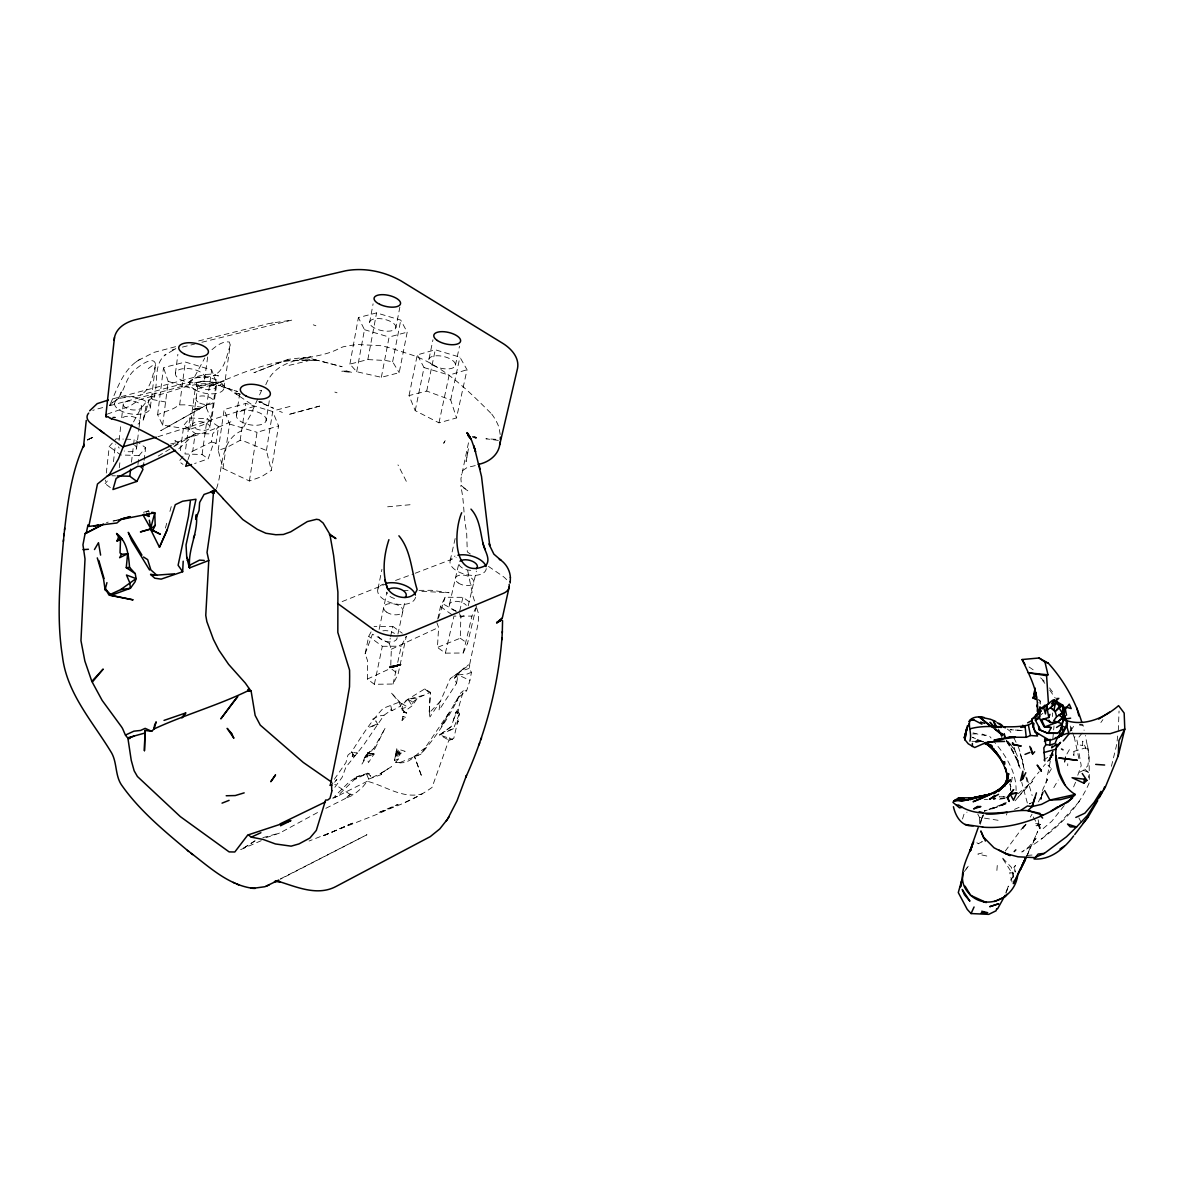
<?xml version="1.0" encoding="UTF-8"?>
<svg xmlns="http://www.w3.org/2000/svg" width="1184" height="1184" viewBox="0 0 1184 1184"><rect width="100%" height="100%" fill="white"/><g stroke="black" fill="none" stroke-linecap="round" stroke-linejoin="round"><path stroke-width="0.75" stroke-dasharray="5 3.75" d="M1073.947 751.825L1073.918 755.584L1072.719 751.751L1085.713 747.829M1016.079 790.646C1016.508 772.294 1005.867 755.51 994.368 741.998M397.735 662.404L401.258 646.183L406.334 636.178L398.15 673.844L393.058 684.026L374.351 684.293L367.366 679.083L367.617 660.805L365.116 653.849L368.698 636.326L371.761 630.658M467.68 570.481L472.727 595.3L476.16 606.297M1082.635 745.461L1082.709 741.14L1086.202 748.91L1082.635 745.461L1080.178 745.106M390.779 664.979L391.327 649.232L389.196 643.238L390.261 638.176M1067.702 765.737L1067.746 763.739M1089.295 779.442L1089.117 755.14L1085.343 735.456M150.235 408.258A18.086 8.525 8.4 0 0 124.69 396.892A18.086 8.525 8.4 0 0 122.159 411.44A18.086 8.525 8.4 0 0 150.235 408.258L155.622 364.48C154.053 354.993 139.83 365.604 135.923 369.008C123.965 377.104 125.045 397.173 112.006 402.604L114.019 402.072L109.579 405.387L110.334 404.173M1052.384 716.527L1052.591 712.975M476.678 607.925L478.765 614.437L478.144 623.302L469.619 664.742L450.32 678.536L440.418 701.194L429.984 716.942L429.156 713.034L430.399 692.314L424.76 688.91L407.873 699.285L401.494 703.977L400.444 706.167L391.948 710.74L390.972 710.296L384.045 715.225L363.162 745.683L345.846 767.262L342.161 777.252L332.068 791.104M1118.303 730.587L1119.043 711.036M436.866 622.651L438.628 627.446L437.429 647.426L445.376 653.139L463.181 653.006L467.547 643.4L476.308 606.667M423.739 695.26L407.873 699.285L412.224 705.753L413.053 702.112L417.523 698.027L412.224 705.753L403.596 712.176L406.704 713.034L401.85 708.698L403.315 703.829L407.873 699.285L417.523 698.027L430.399 692.314L429.156 713.034L440.418 701.194L439.012 710.267L456.55 683.316L454.316 678.491C455.144 676.36 473.289 657.002 469.071 668.472L471.469 672.305L469.885 680.608L466.629 690.775L463.388 690.716L458.371 708.594L455.914 712.339L458.016 713.745L458.534 709.112M459.54 613.519L460.857 617.204L460.25 638.206L437.429 647.426M189.677 383.572C192.8 373.804 208.192 379.072 215.725 374.988L213.697 375.52L218.522 375.876L211.462 374.129L204.847 374.484L110.112 399.57M996.884 870.447L997.313 864.897M223.998 388.1L230.214 345.077L229.37 342.013C222.059 340.888 215.355 346.69 210.19 351.234M114.434 403.655L115.736 400.414L121.168 398.061L137.892 395.737L190.58 381.722L193.392 378.969L204.773 358.012M1052.857 738.638L1054.012 725.881M1010.766 786.783L1010.396 790.35L1009.967 783.793L1010.766 786.783L1011.24 783.645M110.349 487.571L105.11 483.664L105.494 480.127M106.294 473.067L109.254 446.56L116.076 438.835L123.314 439.086M113.486 461.686L115.47 444.104M1117.119 741.006L1117.903 734.065M119.096 440.404L120.901 424.538M123.269 403.951L121.508 419.254A9.22 4.396 8.3 0 1 135.02 417.375A9.22 4.396 8.3 0 1 136.338 424.864M119.273 467.754L120.117 460.443M456.55 683.316L458.06 674.91L460.295 671.298L469.071 668.472M131.468 462.234L133.348 446.457M133.555 444.71L134.177 439.456L125.134 439.146M136.53 448.618L138.854 429.289M139.061 427.528L141.532 407A9.265 4.366 8.4 0 0 128.671 401.036A9.265 4.366 8.4 0 0 126.984 408.436A9.265 4.366 8.4 0 0 141.532 407M1001.664 737.617L1002.182 733.251L1003.588 736.122M137.951 464.513L139.046 455.544L145.647 447.744L134.177 439.456M133.54 421.889L140.289 409.516L147.038 400.814L154.098 397.321L150.205 396.818L139.12 399.852L129.604 406.378L107.655 413.956M143.22 467.532L143.886 462.13M144.108 460.339L145.647 447.744M157.62 414.681L163.51 367.632L185.296 362.038L211.684 369.956L216.82 383.631L211.655 419.906L202.434 425.1L189.692 429.422L162.637 425.115L157.62 414.681L173.367 408.628L179.642 404.884L184.63 404.839L206.371 407.918L211.655 419.906M162.637 425.115L168.202 381.411L163.51 367.632M155.622 364.48C152.588 375.165 150.99 389.566 140.304 395.116M175.424 373.315L177.881 354.312M179.642 404.884L185.296 362.038M180.397 450.616L183.786 425.308L189.854 417.982L207.141 418.648L218.522 426.595L216.11 443.245L212.661 445.776L208.177 458.844L194.62 463.521M189.854 417.982L184.985 453.975L202.079 454.508L208.177 458.844M189.692 429.422L195.123 389.492L216.82 383.631M192.533 424.523L198.083 383.882M188.004 459.614L190.254 453.028L192.74 451.163L195.197 433.374L183.786 425.308M204.669 378.702A14.904 6.838 9.3 0 0 185.015 368.52A14.904 6.838 9.3 0 0 180.723 379.753A14.904 6.838 9.3 0 0 204.669 378.702L207.762 356.325M1065.378 756.576L1064.386 763.798L1066.251 755.14L1070.07 748.466M154.053 397.661C158.7 380.271 153.062 364.45 165.893 354.268L164.916 355.096L175.158 349.014M206.371 407.918L211.684 369.956M202.079 454.508L207.141 418.648M209.879 427.394A8.791 4.203 9.3 0 0 197.462 421.667A8.791 4.203 9.3 0 0 196.263 428.845A8.791 4.203 9.3 0 0 209.879 427.394L215.636 386.857A8.91 4.114 9.5 0 0 203.056 381.13A8.91 4.114 9.5 0 0 201.872 388.16A8.91 4.114 9.5 0 0 215.636 386.857M192.74 451.163L211.492 441.987L212.646 433.995L218.522 426.595M468.494 442.801L460.916 478.824L461.523 485.78L468.109 490.946L460.65 485.973L461.523 485.78M218.196 450.349L224.146 409.56L245.754 403.448L272.705 411.529L278.566 425.914L271.299 470.359L261.649 476.649L249.395 481L222.977 468.435L218.196 450.349L226.41 447.685L240.145 440.344L245.517 441.75L266.43 450.527L271.299 470.359M222.977 468.435L229.563 424.064L224.146 409.56M236.4 415.436L239.538 394.553M240.145 440.344L245.754 403.448M1011.476 782.062L1012.202 777.355L1010.529 782.18M249.395 481L257.046 432.323L278.566 425.914M266.089 420.838A15.111 7.163 10 0 0 245.813 410.286A15.111 7.163 10 0 0 242.069 422.2A15.111 7.163 10 0 0 266.089 420.838L269.404 400.029M230.214 345.077C226.751 355.718 224.812 369.926 214.067 375.461M266.43 450.527L272.705 411.529M1052.014 752.684L1045.753 783.69L1047.559 779.279L1042.852 789.358L1040.588 801.272L1042.453 791.489L1041.121 797.75L1043.074 793.102M366.788 756.65L367.44 752.935L368.653 752.388L374.055 754.03L368.461 762.585L366.788 756.65L372.146 753.66L374.055 754.03L364.613 757.686L361.875 764.168L369.586 751.84L373.804 748.51L385.214 727.982L374.455 749.59L369.586 751.84L364.613 757.686L367.44 752.935L372.146 753.66M349.902 364.095L358.382 317.578L376.571 312.902L400.754 320.124L407.192 332.156L399.186 372.694L381.352 377.311L356.71 371.732L349.902 364.095L367.824 359.581L385.673 360.513L392.629 361.801L399.186 372.694M398.845 753.172L397.424 751.44L395.338 755.792L405.165 751.337L399.171 749.487L397.424 751.44L396.64 755.096L398.446 758.944L394.479 760.513L396.803 748.673L400.266 753.646L398.668 756.191L395.338 755.792L397.084 751.337L396.211 753.054L398.845 753.172L399.94 754.948M356.71 371.732L364.48 329.685L358.382 317.578M369.586 322.684L373.093 303.8M367.824 359.581L376.571 312.902M402.057 720.405L402.797 716.572L405.55 717.238L402.057 720.405L403.922 716.72M381.352 377.311L389.107 337.04L407.192 332.156M395.87 327.716A13.409 5.787 12.1 0 0 377.267 318.585A13.409 5.787 12.1 0 0 375.136 328.368A13.409 5.787 12.1 0 0 395.87 327.716L399.852 307.189M392.629 361.801L400.754 320.124M394.479 760.513L396.803 748.673M409.042 395.589L417.271 354.889L435.268 349.783L459.91 357.154L467.029 369.748L456.506 417.937L438.968 422.836L415.214 410.641L409.042 395.589L426.714 391.06L450.704 399.926L456.506 417.937M377.977 588.818L381.944 569.282M415.214 410.641L424.035 367.573L417.271 354.889M429.037 358.767L432.959 339.764M426.714 391.06L435.268 349.783M379.132 629.4L386.902 592.03A9.857 5.313 12 0 0 396.551 598.926M1116.734 744.47L1111.184 767.306M374.351 684.293L382.328 646.301L368.698 636.326M390.616 636.489L392.762 626.366L374.055 626.395M438.968 422.836L449.15 375.076L467.029 369.748M455.44 365.19L459.496 346.246M397.942 634.076L405.194 600.229M450.704 399.926L459.91 357.154M393.058 684.026L396.181 669.611M450.201 560.461L455.662 536.263M437.68 619.084L440.507 606.608L445.11 597.254L462.914 597.328L471.839 603.559M438.494 618.196L445.11 597.254M449.55 603.944L458.711 563.998M445.376 653.139L453.946 616.094L471.942 616.094L475.583 608.25M459.718 611.077L462.914 597.328M468.213 605.823L476.382 571.132M463.181 653.006L471.942 616.094M980.382 824.271L982.587 815.613L980.559 821.37L983.164 815.998M165.39 528.108L167.21 521.434M169.919 511.414L171.28 506.412M356.369 778.82L356.976 776.66L367.75 773.226L369.734 773.966L370.74 776.304L367.75 773.226L354.194 779.753L337.129 796.388L332.408 798.223M459.229 714.026L453.472 728.737L439.604 734.953L449.55 740.488L453.798 738.254L459.54 713.656M1069.862 732.112L1072.023 724.667M458.386 711.776L457.409 711.155L455.914 712.339L451.356 726.547L439.604 734.953L452.688 739.423M216.524 488.578C223.332 469.308 219.292 440.626 241.506 430.813L250.12 415.806L258.068 398.268M1075.56 782.269L1072.896 788.559M1077.766 775.268L1081.214 765.574L1078.816 751.958M352.743 755.081L352.24 756.62L355.674 755.436L352.24 756.62L352.551 754.119L354.667 755.821L352.551 754.119L352.743 755.081L353.631 754.667L351.485 752.121C361.15 736.67 370.918 721.485 383.202 708.298L399.156 702.171L407.444 706.878L401.85 708.698M449.757 737.647L432.042 787.434C415.776 799.067 396.921 806.408 378.096 812.786L398.135 804.321L379.59 813.304L309.083 841.01M979.508 823.753L983.815 814.651M962.503 819.002L964.368 813.008L967.076 812.15M1005.897 893.076L1009.079 885.129M1006.829 890.353L1008.354 886.091L1005.956 892.277M398.446 758.944L395.678 762.215L399.452 762.718L420.823 754.238C436.866 736.034 450.571 714.899 460.783 692.906L463.388 690.716M1089.176 782.92C1076.508 813.008 1049.305 835.475 1021.807 851.992L1028.496 847.137L1036.044 838.553L1033.114 842.579L1037.717 831.212L1027.46 854.73M1006.385 814.992L1006.992 813.364M365.116 653.849L372.442 634.195L389.196 643.238M1013.889 867.443L1015.62 865.386L1013.889 867.443L1015.265 872.075L1014.259 866.496M1078.905 758.589L1074.436 737.913L1075.161 736.093M453.354 720.138L456.402 712.857L458.741 712.457M1027.016 855.884L1030.598 846.915L1025.758 858.03M120.753 393.206L121.316 391.919L119.954 394.879M261.694 390.335L258.793 396.655M110.452 403.581C117.527 388.16 122.988 370.326 137.995 360.543M395.338 755.792L397.424 751.44M1048.876 773.019L1051.614 768.49L1048.077 765.16L1051.007 768.623M1038.486 801.864L1043.578 791.43M413.808 756.354L420.823 754.238L449.52 711.939L441.232 726.71L460.783 692.906M1053.79 787.656L1058.2 780.019M325.837 808.317L345.521 798.43L350.39 794.124L353.498 794.908L362.408 787.39L367.292 781.277C385.348 785.85 402.856 799.392 422.451 793.813M1030.317 817.064L1032.034 814.178M1051.866 754.075L1047.485 761.401L1052.339 756.117L1043.252 766.522M334.347 779.279L345.965 762.526L347.933 755.126L351.485 752.121L357.598 753.172L351.485 752.121M398.668 756.191L400.266 753.646L399.171 749.487M368.698 779.087L381.44 774.528L383.068 771.968L391.475 766.64L380.863 773.374L368.698 779.087L366.744 774.425L356.976 776.66L349.028 782.136L334.554 796.477L337.129 796.388M456.876 723.32L458.519 721.441L457.216 721.086L458.045 721.485M454.316 678.491L458.948 672.719L450.32 678.536M1070.854 730.587L1074.835 724.504M265.793 384.741C278.625 353.113 316.113 361.978 339.956 347.978A47.508 15.54 -15.2 0 1 343.345 346.764A43.867 10.641 -6.9 0 1 350.05 345.58A45.436 9.857 -8.1 0 1 356.325 344.603A43.793 11.411 0.8 0 1 359.536 344.618L381.026 345.728A45.895 13.808 1.4 0 1 390.809 348.17L408.598 353.883C440.981 363.932 465.726 388.278 489.244 411.588A47.523 26.744 27 0 1 491.626 414.074M1025.64 824.197L1021.748 829.851L1026.158 824.404M1100.868 722.521L1102.911 719.62M1013.652 876.278L1010.44 880.245L1013.652 876.278L1013.445 873.096L1011.24 871.868L1001.679 857.098L1011.536 867.502L1013.756 881.429M964.338 871.528L968.867 865.341L966.129 869.071M1015.117 800.813L1039.152 771.79M1064.164 805.653L1051.806 821.252L1041.698 829.806L1039.907 828.578L1031.619 814.148M364.613 757.686L368.653 752.388L369.734 753.616L374.055 754.03L367.44 752.935M1082.043 733.088L1076.863 739.837L1078.076 746.172M182.972 456.476L178.932 461.464L182.987 464.38M1018.27 796.921L1032.566 781.396L1017.988 793.828M1023.849 825.914L1005.32 851.015M334.613 782.254L336.863 779.546L331.017 784.726M105.11 483.664L107.359 481.03M449.55 740.488L450.764 739.112M354.194 779.753L356.976 776.66M1079.512 772.308L1083.508 770.296L1087.904 765.663L1088.925 756.665L1087.371 743.878M1079.571 801.183L1060.376 822.406L1041.417 838.908M178.799 448.78L194.132 434.498L172.716 444.755M350.39 794.124L345.521 798.43L353.498 794.908M1040.84 714.944L1042.838 713.212M459.333 696.843L466.629 690.775M174.773 445.613L179.021 442.239L174.966 440.833L179.021 442.239L169.623 444.148M425.589 747.829C416.901 752.595 410.611 764.02 399.452 762.718M148.252 368.594L154.423 364.11M439.604 734.953L451.356 726.547L453.472 728.737L445.066 731.668M138.232 360.395L153.89 352.418L176.209 346.512M135.953 361.993L140.289 358.93M1043.459 760.172L1052.458 754.178L1047.677 756.295M404.04 712.679L404.943 712.087L402.16 710.178L399.156 702.171L391.075 692.64L401.494 703.977M383.068 771.968L380.863 773.374L381.44 774.528M1004.52 802.87L999.858 805.83L1006.267 802.782L984.614 810.996M146.106 512.287L148.577 510.748L148.71 511.873L151.759 512.332M454.656 702.467L457.734 700.543L457.202 699.759M158.197 456.077L172.257 447.626M173.826 446.694L194.132 434.498M366.744 774.425L368.624 773.344M265.986 837.68L279.779 833.003L319.28 811.602M978.369 843.748L982.291 841.617L978.369 843.748L976.889 842.756M372.412 719.31L378.554 716.068L384.045 715.225M280.534 878.839L366.951 834.72L280.445 879.179M367.292 781.277L333.592 798.075M405.372 802.204L416.975 796.714M391.327 649.232L438.628 627.446M460.857 617.204L463.773 615.858M367.366 679.083L389.033 669.123M991.852 809.012L997.017 806.659L984.185 811.099L1006.755 803.655M1014.525 809.368L1020.371 806.763M261.25 840.67L239.153 850.275M1033.07 802.175L1029.296 803.832L1033.869 802.589M387.375 583.416L340.814 602.123M376.601 724.223L368.934 727.287L377.933 724.697L375.772 720.804L376.601 724.223L377.933 724.697M471.469 672.305L466.925 674.11L458.06 674.91L469.856 680.326M415.199 573.248L456.136 557.605M230.836 421.741C216.628 428.268 202.301 433.966 187.013 438.006M395.545 580.441L413.542 573.9M992.888 808.568L1006.652 803.758M290.006 406.423L276.375 410.064L282.354 412.432M106.486 522.632L108.188 522.085M143.486 512.332L148.577 510.748M157.96 436.704L254.397 406.349L236.992 394.553A36.556 16.842 10.3 0 1 234.462 392.955M262.878 837.636L279.779 833.003M102.712 407.577L95.593 409.472A22.215 10.582 7.9 0 0 92.796 410.434M109.831 405.668L197.003 382.358A21.031 9.768 9.6 0 1 226.1 387.272L238.961 395.796M982.291 852.939L977.836 854.093L989.04 856.506M201.902 342.25L292.108 320.05L268.842 323.558L197.55 341.199M182.41 347.104L194.872 343.996M190.58 381.722L189.825 381.648M289.074 365.368L309.808 360.365L318.333 360.484L342.146 366.744L316.158 360.054L300.692 358.456L310.933 356.562M112.968 520.99L119.347 519.524M150.205 396.818C173.693 392.807 196.115 378.318 220.683 385.792L210.737 385.007L196.633 386.324L224.205 380.804L209.82 386.443C241.64 373.019 274.377 357.834 309.808 360.365M199.711 408.362L193.421 409.338L200.54 408.495M475.228 465.608L467.118 467.502L463.062 470.314A14.963 11.796 75.9 0 0 461.286 475.08M1005.394 797.957L998.097 798.564M113.546 521.064L117.112 520.383M196.411 408.702L193.421 409.338L200.496 408.658M271.743 323.01L273.06 322.788M1004.402 798.519L999 799.274M975.527 742.028L978.99 741.643M975.72 742.131L979.286 741.791M387.642 506.796L410.33 504.71M1027.046 855.41L1034.12 854.878M259.77 390.409L261.664 390.335M984.274 799.629L987.545 799.526M1003.988 796.728L999.237 796.862L1005.068 796.862M973.056 732.866L980.663 734.864L988.877 735.368L991.067 738.017M972.612 733.962L976.178 733.888M196.381 408.791L199.608 408.732M382.328 646.301L401.258 646.183M403.093 590.431L408.406 590.402M419.018 590.357L431.405 590.298L449.091 592.725L419.654 591.26M112.347 417.271L115.47 417.316L112.495 417.049M111.888 475.761L115.47 475.85M139.046 455.544L120.753 454.967L109.254 446.56M1079.305 724.889L1082.946 725.008L1084.115 730.395M195.197 433.374L212.646 433.995M971.842 741.273L980.086 741.584M1079.69 724.8L1082.946 725.008M1013.445 873.096L1009.7 872.682L1012.128 882.169M983.697 741.48L975.483 740.562L980.648 741.376M395.678 762.215L401.139 762.866M498.346 440.418L485.899 438.776L498.686 439.471M977.777 814.104L979.494 817.36L1000.702 820.704M982.01 741.406L976.637 740.444L979.73 741.332M152.262 399.511L166.115 402.086M402.797 716.572L405.55 717.238M240.16 394.109L235.202 392.836L240.234 394.257M216.11 443.245L211.492 441.987M403.596 712.176L406.704 713.034M364.48 329.685L389.107 337.04M424.035 367.573L449.15 375.076M168.202 381.411L195.123 389.492M229.563 424.064L257.046 432.323M334.85 392.082L337.04 392.807M313.272 324.816L315.847 325.748M367.75 773.226L369.734 773.966M1083.508 770.296L1088.407 772.323L1088.792 777.622M981.743 741.406L972.33 737.218L983.238 742.057M982.172 734.05L985.31 735.456M456.047 611.107L443.526 604.195M995.64 729.995L1003.647 734.287L995.167 729.285M407.873 699.285L413.053 702.112M350.212 794.449L334.776 784.341M995.004 729.714L1002.863 736.004M455.914 712.339L458.016 713.745L457.409 711.155M470.329 553.994L467.295 551.922L466.629 531.572C463.181 516.535 464.483 500.773 460.65 485.973M488.504 566.426L502.149 575.75A22.94 12.092 13.6 0 1 508.291 582.188M1029.029 666.947L1033.514 670.04M440.507 606.608L452.451 615.044M460.25 638.206L467.547 643.4M991.881 727.213L997.638 731.342L994.59 728.856M392.762 626.366L402.264 633.233M391.934 669.271L398.15 673.844M994.974 729.285L997.638 731.342M1007.318 729.078L1010.263 731.357L1012.468 735.323M996.025 730.01L1000.317 733.488M424.76 688.91L430.887 694.164M1084.751 769.112L1088.407 772.323M1038.753 699.981L1040.647 701.698L1040.07 705.412L1038.93 702.275M1044.273 681.214L1040.425 677.677L1044.836 683.346M994.841 727.746L1003.129 735.397M1038.56 699.552L1040.647 701.698L1038.723 699.389M996.292 730.01L1000.983 735.027M1006.622 741.302L1009.922 745.047L1007.229 741.746M1006.356 740.903L1009.922 745.047L1006.518 740.903M1011.003 745.076L1007.747 741.095L1014.999 750.286L1013.001 747.681M458.371 712.294L459.111 713.256M1049.586 687.934L1052.62 692.078M1049.705 690.094L1055.388 698.249M1006.77 741.732L1019.187 762.733L1007.362 741.539M1000.85 733.976L998.378 730.114L1001.62 735.382M373.804 748.51L374.455 749.59M406.304 481.311L397.972 464.898M1037.865 823.235L1041.698 829.806M1006.563 740.266L1013.104 751.633L1020.342 768.682L1017.071 759.373L1019.631 768.712M1078.846 817.833L1081.347 822.628M998.452 728.959L1001.812 735.53M1016.079 742.279L1013.948 737.958L1014.288 741.317M1005.808 738.712L1003.573 734.065L1004.372 738.254L1004.002 731.756L1006.045 738.564M1015.443 751.751L1018.314 758.012M1018.21 746.586C1022.325 756.931 1025.522 778.14 1022.354 759.314M1070.203 726.044L1072.008 731.12M1072.615 732.822L1074.436 737.913M999.562 731.668L1001.146 736.137M1026.883 777.77L1032.152 795.559M1027.342 803.004L1021.748 782.343M1020.179 753.631L1024.426 769.57M456.772 676.108L457.216 677.662M1038.96 824.834L1039.907 828.578L1038.146 819.831M1023.464 766.3L1024.308 769.866M1025.995 777L1027.253 782.358M391.948 710.74L390.735 705.605L390.972 710.296M1014.407 747.489L1015.176 751.707L1014.806 748.199M500.21 434.513L498.952 427.335A49.136 29.097 35.1 0 0 497.102 422.925A50.646 31.272 33.7 0 0 492.81 415.554L492.411 415.036A47.878 26.581 28.8 0 0 491.715 414.06M429.392 709.497L429.984 716.942M1052.68 752.58L1052.916 755.732L1052.798 752.565M369.586 751.84L369.734 753.616M979.494 817.36L979.849 824.271M415.48 597.21A19.24 10.36 12 0 1 388.574 601.931A19.24 10.36 12 0 1 383.35 584.082M470.758 570.333A9.487 4.943 13.3 0 1 458.83 563.554M486.254 568.601A18.515 9.664 13.3 0 1 460.916 572.923A18.515 9.664 13.3 0 1 455.07 556.036M134.591 445.125A9.146 4.455 8 0 1 134.813 450.616A9.146 4.455 8 0 1 124.187 451M119.17 448.055A9.146 4.455 8 0 1 118.518 446.856M456.254 611.284A9.354 5.047 13.2 0 1 451.06 602.404A9.354 5.047 13.2 0 1 466.318 605.276M397.173 637.673A9.724 5.402 11.9 0 1 387.494 641.743A9.724 5.402 11.9 0 1 378.007 634.816M382.906 630.82A9.724 5.402 11.9 0 1 394.42 633.396M1052.073 752.595L1051.703 757.375L1052.147 752.595M196.411 384.77L196.218 386.058L196.677 383.542L196.411 384.77M468.435 448.721L466.096 461.612L468.435 448.721M145.958 406.793L142.894 421.489L149.095 400.192L145.958 406.793M1053.005 751.204L1049.572 760.868L1053.005 751.204M445.184 440.67L443.674 443.275L445.184 440.67M89.54 438.672L87.424 440.093L92.722 437.444L87.527 439.708L92.722 437.444L89.555 438.628M254.989 840.921L242.054 849.12L254.945 840.862M209.982 403.004L160.698 430.71L209.982 403.004M352.418 823.191L322.063 836.452L352.418 823.191M174.018 349.324L172.627 349.931L175.883 348.718L174.018 349.324M287.875 359.374L253.924 372.723L284.574 360.72L318.333 360.484L305.516 357.376L287.875 359.374M1040.529 824.641L1036.429 825.87L1034.52 823.25L1040.529 824.641M319.532 406.112L288.186 414.652L319.532 406.112M346.764 371.021L341.155 371.273L352.225 372.501L346.764 371.021M1022.236 730.513L1010.011 729.699L1022.236 730.513M262.256 402.22L258.882 401.761L273.504 408.258L258.882 401.761L262.256 402.22M225.7 387.716L221.512 386.502L237.451 391.504L225.7 387.716M421.341 775.461L414.459 756.324L421.341 775.461M432.308 364.731A13.616 6.024 12.8 0 0 454.863 366.478A13.616 6.024 12.8 0 0 439.19 355.822A13.616 6.024 12.8 0 0 432.308 364.731M386.443 612.039A9.812 5.343 12 0 0 402.619 612.01A9.812 5.343 12 0 0 390.824 603.618A9.812 5.343 12 0 0 386.443 612.039M194.768 389.625A17.375 8.036 9.5 0 0 223.465 389.654A17.375 8.036 9.5 0 0 202.272 377A17.375 8.036 9.5 0 0 194.768 389.625M199.815 403.078A8.865 4.144 9.4 0 0 213.52 401.716A8.865 4.144 9.4 0 0 201.014 395.989A8.865 4.144 9.4 0 0 199.815 403.078M458.208 582.928A9.442 4.988 13.2 0 0 473.585 583.002A9.442 4.988 13.2 0 0 461.967 574.995A9.442 4.988 13.2 0 0 458.208 582.928"/><path stroke-width="1.5" d="M510.393 577.526C510.008 570.037 505.657 562.977 499.263 559.114L500.921 560.21L493.876 554.142L489.747 545.765L481.518 476.456L474.651 448.558L473.659 445.717L475.568 451.592L471.72 440.655L467.162 432.841L468.42 435.653M1007.54 775.609L1008.043 778.687L1005.423 768.15L1008.043 778.687L1007.628 775.476M128.346 738.52L130.018 738.446C125.06 738.668 124.039 729.773 121.404 726.68L102.12 700.366L91.834 681.377L84.863 661.057L80.956 640.633L85.011 558.952L82.954 544.832L85.115 533.525L103.186 524.305M1065.023 720.508L1065.038 715.758L1067.036 724.978L1061.856 735.738L1057.697 736.744L1055.048 743.448L1049.779 745.062L1045.872 744.632L1044.628 738.905L1049.794 740.4L1058.851 737.277L1067.036 724.978M500.344 439.782L500.373 437.207M510.082 583.046L510.274 581.344M1059.517 805.86L1068.086 801.982L1075.19 794.449C1058.733 784.43 1053.272 762.318 1056.764 744.129L1051.718 747.814L1052.236 745.935M1055.802 760.424L1055.862 755.644L1059.71 773.256L1064.86 784.696M1022.754 778.82L1022.858 771.243L1020.534 780.73L1022.754 778.82L1025.803 772.708M1038.131 714.87L1040.928 710.933L1035.556 715.343L1035.423 720.242L1040.662 730.202L1048.047 733.34L1057.504 733.31L1061.234 729.418L1063.794 716.749M145.025 730.439L144.433 750.671L145.025 730.439L151.685 731.298L153.964 728.989C184.867 714.662 217.516 705.546 247.796 690.879L249.188 688.6L245.31 683.064L228.616 664.357L218.848 650.105L213.401 639.39L206.86 621.63L205.764 615.384L208.769 560.476L207.037 552.469L210.841 526.184L213.401 493.328L215 490.028L216.006 490.235L210.634 491.952L215 490.028M510.26 581.744L510.393 577.259M502.282 632.907L502.564 620.638M1044.791 760.972L1043.814 747.918L1045.872 744.632M1009.153 737.218L1015.591 737.306L994.072 740.044L1009.153 737.218L1026.262 737.306L1030.48 735.53L1037.554 736.004L1033.099 727.065L1031.9 719.162L1040.928 710.933M984.23 837.858L994.012 847.788L1005.172 853.442L1018.018 856.802L1034.727 857.616L1044.332 853.398L1066.488 836.762L1076.537 826.994L1087.43 815.421L1105.131 787.641L1118.229 755.792L1118.939 740.592L1124.8 729.092L1124.164 713.064L1118.569 705.649C1104.317 718.096 1083.819 726.946 1065.215 720.168M174.403 573.84L156.702 575.128L150.605 574.477L154.808 578.206L161.157 579.124L182.662 571.724L183.194 561.201M447.833 818.632L456.98 800.902L466.452 775.49L465.697 777.533C485.588 733.532 498.138 686.306 501.942 638.102M501.853 639.745L502.371 631.353M969.888 741.095C972.227 734.346 967.979 726.562 969.888 720.449L974.018 720.035L981.921 724.134M1007.096 778.391L1007.303 775.55M1007.303 778.687L1007.599 774.75L1006 783.098L1003.396 786.546M208.769 560.476L189.81 567.817C187.205 550.9 198.364 532.948 196.426 515.099M1051.451 703.903L1054.234 700.04L1062.995 705.353L1062.359 713.197L1056.616 716.69L1053.642 720.79L1062.255 723.764L1064.49 711.332L1062.403 716.039M86.254 420.424L83.487 447.019L84.197 444.4C70.833 472.949 67.473 504.784 63.906 535.716M1049.779 745.062L1050.282 739.393L1044.392 741.288M64.099 533.895C60.399 574.521 56.003 615.798 62.456 656.38C66.881 693.928 93.196 722.181 111.755 753.187C117.379 763.591 114.922 776.66 122.44 786.25C140.556 811.662 165.079 831.612 188.818 851.533M1048.047 733.34L1051.244 727.568L1043.992 726.591L1039.537 718.185L1040.425 709.083L1045.309 705.116L1043.533 707.055L1046.834 705.723M1083.878 783.186L1084.278 779.205L1072.068 777.71L1083.878 783.186L1086.897 780.404L1082.25 773.522M105.213 588.67L109.061 595.152L133.111 599.859L111.163 595.345L105.213 588.67L106.205 590.816L105.11 589.765L103.526 578.961L97.28 557.886M63.314 541.502L63.507 539.697M64.528 529.944L64.72 528.108M478.203 464.409C489.273 462.352 499.796 454.138 499.974 442.032M110.053 418.204A52.14 11.5 7.6 0 1 108.025 416.635L106.116 417.168L105.82 415.688L114.493 337.455C116.639 327.036 127.221 321.5 136.782 319.399L345.758 270.766C364.509 267.332 384.43 271.565 400.932 280.845L502.09 342.931C510.822 348.155 519.613 357.346 517.541 368.372L499.678 444.814M114.152 340.385L114.493 337.455M144.152 464.513L141.014 466.392L142.998 469.338L136.856 481.429L129.796 476.234L130.64 469.234M190.387 500.847L188.537 516.224L178.103 565.271L182.662 571.724M196.278 514.552L195.686 519.376L199.09 510.348L199.622 502.475L204.062 494.438L212.321 491.582L214.274 493.136M135.242 573.633L129.574 567.417C128.508 555.015 127.236 541.428 116.565 533.451L118.578 537.122L117.009 540.999L121.404 538.202L120.546 538.912L120.028 552.884L121.508 554.275L127.606 553.786L126.259 567.669L135.242 573.633L136.086 578.591L135.094 581.773L130.403 588.256L111.163 595.345M144.27 733.207L127.842 737.78L131.232 760.276L134.147 770.799L137.418 776.497L180.323 816.62L229.134 851.903L234.817 851.992L248.018 834.661L251.289 837.147L263.085 839.426L275.443 843.955L291.116 846.16L298.945 843.926L309.882 838.05L316.306 830.428L325.615 800.029L327.672 800.058L329.981 798.312L331.772 791.608L331.624 786.028M129.9 516.579L121.404 519.228L116.876 523.002L88.8 526.406L97.473 484.019L109.476 474.355L118.37 459.022L131.883 424.849M1002.611 739.467L982.868 743.922L974.698 747.533L968.29 743.833L964.901 739.674L967.402 725.688M151.759 512.332L154.793 512.776L155.163 525.341L150.901 528.819L140.422 531.927L150.472 529.144L159.455 547.274L167.196 529.781L175.291 504.695L182.588 501.232L195.982 499.248L186.051 544.936L186.732 557.102L189.307 567.595L188.759 565.671L199.519 560.121L204.24 560.432M85.115 533.525L86.24 533.185L87.986 524.882L88.8 526.406M1062.995 705.353L1058.718 707.277L1055.136 711.54L1053.952 710.267L1055.506 703.015L1056.912 701.994L1060.731 706.759L1055.136 711.54L1056.616 716.69M1055.284 737.691L1058.851 737.277L1061.012 727.346M966.721 729.462L964.353 737.676L964.901 739.674L965.315 738.535M509.268 586.583L502.46 617.471M966.618 729.729L964.353 737.676L966.692 728.397L964.901 739.674M1033.099 727.065L1034.002 723.483M106.93 582.632L105.11 589.765L106.205 590.12M1035.852 692.758L1036.459 697.391L1033.839 693.706L1035.26 688.141M1064.505 708.284L1063.765 711.155L1069.27 704.154L1071.209 708.565L1066.458 707.277M136.856 481.429L112.968 489.525L116.136 478.425L137.744 466.318L141.014 466.392M1006.962 779.901L1005.142 785.406M1006.992 779.812L1003.455 786.339M280.741 825.618L281.215 823.975L290.909 820.616L280.741 825.618L280.282 823.798L325.482 801.879M1118.229 755.792L1124.8 729.092L1110.222 733.666L1066.784 733.532L1057.697 736.744L1058.851 737.277M996.691 908.676L996.07 910.792L988.758 914.359L971.058 913.56L967.239 909.386L958.285 892.558L961.778 880.186L960.564 886.816L963.406 872.815M986.006 813.985C1000.169 815.14 1013.785 809.427 1027.919 810.64L1032.108 806.541L1036.459 792.851M1061.856 735.738L1063.424 730.498M1020.845 810.3L1027.475 805.964L1032.108 806.541L1034.831 797.69M1049.927 714.366L1048.787 717.519L1041.446 719.635L1044.88 726.858L1057.09 722.358L1062.699 717.874L1058.866 715.003L1062.359 713.197L1058.718 707.277L1060.731 706.759L1055.506 703.015L1052.191 706.123L1056.912 701.994L1054.234 700.04L1052.191 706.123L1047.322 710.03L1046.493 705.235L1052.694 700.188L1057.031 702.822M1005.201 785.036L1008.738 773.626L1006.311 783.349L998.378 790.35M187.427 461.286L185.681 466.318L191.527 464.528M1020.889 868.301L1013.341 883.678L1017.589 875.908C1014.14 899.411 984.096 911.976 968.098 892.44C955.606 877.98 966.736 859.525 972.36 844.754M105.82 415.688L106.708 414.474M478.972 744.928L479.712 742.871M480.808 739.852L481.548 737.839M1037.051 714.648L1039.774 707.381L1043.4 708.136M1103.281 790.29L1104.568 786.886M1055.714 701.846L1057.105 698.279M1065.748 727.612L1061.382 725.688L1062.536 730.735L1065.748 727.612L1067.554 722.995L1064.505 716.157M193.421 538.187L194.798 534.783M461.686 512.731C453.398 531.527 452.762 580.989 485.84 565.523C491.508 558.744 483.871 550.205 482.894 542.968C480.26 531.468 479.402 518.148 470.966 509.105M971.798 846.456L973.707 841.794M971.161 848.025L969.637 851.71L978.147 827.705M388.914 539.682C383.838 554.941 381.973 572.804 387.39 588.182L384.8 579.982M159.455 547.274L167.196 529.781M1016.775 793.043L1013.504 800.236L1010.13 793.99L1016.775 793.043L1010.13 793.99L1008.072 797.868L1009.123 801.494L1007.214 797.528L1013.578 789.669L1007.214 797.528L1008.072 797.868M189.203 566.648L189.81 567.817M971.058 913.56L974.062 906.988M1035.586 692.166L1032.892 697.909L1036 699.433M118.385 519.983L154.793 512.776L150.472 529.144L160.373 534.265L152.692 530.55L155.163 525.341M1020.845 868.138L1017.544 875.065L1025.492 858.163L1020.652 869.204L1025.448 859.525M967.032 728.071L969.282 723.409M1026.35 857.453L1022.162 865.534L1024.87 860.398M1099.3 797.705L1102.482 791.77M121.508 554.275L119.628 557.723L127.606 553.786M997.535 908.883L1005.068 895.415M501.986 618.862L496.658 622.784L502.06 618.004M94.468 549.554L98.479 542.701L100.61 555.104M1074.732 834.528L1088.244 816.842L1097.701 800.665M1101.031 791.341L1094.105 802.382L1084.855 813.201L1075.812 817.448M89.688 410.774L97.192 403.64L108.38 400.029M1005.231 896.776L1006.888 894.201M275.635 881.34L277.086 880.689L274.466 881.606L280.282 881.769L278.077 881.222C296.562 886.89 317.268 896.48 336.078 886.446L430.28 836.614L439.812 828.904L447.374 819.313M446.057 821.356L449.136 816.62M91.834 681.377L103.186 669.078L92.5 681.851M969.888 720.449L969.06 721.618C971.96 716.246 979.035 716.498 984.185 717.474M1043.533 707.055L1045.442 713.893L1046.493 705.235L1048.787 717.519M1057.164 747.06L1060.583 742.368L1057.519 745.535M248.004 689.71L248.921 688.511M185.696 712.96L182.01 717.711L185.696 712.96L164.028 720.405M1073.622 835.948C1064.342 848.44 1050.622 860.22 1034.091 858.977L1038.161 854.019L1044.332 853.398M331.772 782.224L303.237 762.422L260.273 725.141L255.152 715.432L251.126 691.13L249.188 688.6M1063.291 740.977L1068.915 734.036L1066.148 723.631M1083.197 822.998L1088.244 816.842M1029.799 746.394L1032.596 754.001L1034.668 751.796M1014.185 851.577L1015.842 849.846M332.364 784.977L330.262 785.377L345.121 712.502L349.517 686.824L349.65 676.449L349.561 670.055L337.825 632.434L337.899 592.059L333.622 555.503L329.862 534.295L323.128 523.017L319.058 519.732L316.498 519.302L307.352 521.567L290.716 531.838L283.361 534.487L275.828 534.739L265.926 533.274L257.342 529.366L242.779 519.539L223.154 498.716M1039.759 716.009L1035.423 720.242L1039.537 718.185M1055.329 701.564L1058.822 698.294M501.202 619.572L496.658 622.784L500.832 620.238M499.056 621.467L500.876 619.854M501.187 619.735L499.041 621.556M330.262 785.377L331.017 784.726M120.65 589.632L136.086 578.591L126.466 575.024L129.796 582.794L130.403 588.256L120.65 589.632L110.452 594.338M998.556 794.346L989.395 799.333L995.093 795.589M1098.708 719.088L1109.526 712.161M1072.512 798.149C1046.434 816.486 1014.836 829.718 982.424 827.142M1007.066 812.18C992.177 813.423 975.882 815.021 962.266 807.355L959.528 807.843L952.972 802.382L953.919 800.887L958.803 797.794L973.988 797.868M1060.02 848.987L1064.283 846.16M1051.155 811.025L1057.934 806.63M1056.528 727.45L1062.255 723.764M1047.988 674.806L1028.171 672.793L1046.582 675.65L1047.988 674.806L1044.969 662.093L1039.049 657.993L1022.088 659.532C1029.769 675.872 1039.049 692.551 1037.273 711.288L1038.131 711.821M1031.9 719.162L1037.199 716.172L1035.556 715.343M1027.623 722.832L1032.315 720.272M970.288 728.752C988.862 723.616 1009.404 729.477 1028.393 725.008L1032.936 722.521M86.24 533.185L103.363 524.246M253.11 888.326L264.964 886.712L278.817 880.023M995.433 798.416L993.746 799.259L993.568 796.329M984.082 911.695L980.959 913.249L987.708 912.686L981.728 911.221M248.847 834.676L281.215 823.975M106.841 476.338L171.073 445.554M140.911 466.822L175.498 450.349M125.445 735.072L133.91 731.164L140.541 730.454L145.158 728.352L151.685 731.298M222.044 803.137L229.089 800.354M251.289 837.147L260.894 832.722M996.884 791.356L973.1 801.731C985.769 796.906 999.474 791.489 1008.413 780.804L1000.199 788.781L1006.311 783.349L1007.998 777.281C1003.84 793.576 983.638 795.382 969.962 799.718M994.397 901.512L1002.878 897.798M266.134 886.283L269.049 885.01M1025.018 754.386L1029.902 752.432M117.009 540.999L121.834 539.12L118.578 537.122M393.754 666.725L400.547 664.535L389.817 667.51M128.242 738.268L134.354 736.019M400.547 664.535L392.777 666.77M244.17 792.866L235.246 795.559L226.203 795.752M156.244 437.222L122.648 446.916L102.312 431.968A40.508 19.61 7.2 0 0 100.063 430.162M93.684 526.347L98.479 524.956M120.946 519.154L124.453 518.148M392.792 666.607L397.365 665.63L389.862 666.607M1043.637 752.595L1055.921 749.22M121.404 519.228L129.944 516.934M990.268 794.346L969.045 798.697M1032.108 806.541L1041.476 804.38L1049.912 800.044L1075.19 794.449L1072.822 796.462L1060.672 799.6L1049.912 800.044L1044.673 790.601M990.253 794.286L968.971 798.504M397.365 665.734L393.769 666.326M968.394 800.103L953.919 800.887L957.797 800.073L961.793 801.154L990.105 794.198L974.536 797.35M1065.408 718.984L1070.647 718.17M958.803 797.794L963.82 798.786L955.074 800.029L957.974 800.103M1020.756 727.405L1025.122 726.858L1026.262 737.306M1041.446 719.635L1046.434 719.132M126.259 567.669L129.574 567.417M82.939 549.657L88.445 549.272M956.568 805.15L958.611 805.031L962.266 807.355M1045.309 719.221L1050.578 722.521L1057.09 722.358L1062.699 717.874L1064.712 711.036L1062.818 706.345L1059.917 704.584M987.249 741.894L1004.668 741.421M982.824 827.024L965.093 824.508M117.26 475.909L129.796 476.234M957.693 798.564L963.82 798.786M187.398 850.378C207.422 865.193 227.091 884.877 252.784 888.311M250.771 888.207L255.182 888.444M1001.856 761.593L1004.698 761.786L1004.802 764.124L1001.856 761.593L999.829 756.783L985.295 742.457M1095.703 764.39L1104.628 765.027M251.126 691.13L247.796 690.879L250.993 691.293M150.605 574.477L156.702 575.128L150.871 569.904L147.645 559.618L143.53 557.013M973.322 825.707C961.778 827.172 955.592 816.412 953.431 806.718M1043.992 726.591L1051.244 727.568M995.981 726.724L1001.324 727.479M120.546 538.912L121.834 539.12M1014.155 744.795L1021.215 746.038L1012.586 744.277L1012.512 742.723L1014.155 744.795L1012.586 744.277M1057.504 733.31L1047.041 732.97L1038.99 729.625L1038.546 726.266M111.118 418.692C131.424 423.443 149.613 435.105 168.054 444.459L196.026 470.27L221.038 496.229A56.048 31.198 34.5 0 0 223.243 498.686M1039.863 710.592L1039.774 707.381L1043.208 708.121M1039.922 813.364L1027.919 810.64L1043.015 815.184M1036.163 698.723L1032.892 697.909L1035.822 695.926L1033.839 693.706M990.431 726.177L979.064 716.808L990.549 719.295L995.981 721.589M472.771 436.807L476.279 437.814L474.562 437.251M983.164 901.601L986.346 902.548L970.584 895.311L965.093 886.18M979.272 811.602L982.824 812.668M980.589 722.048L984.762 723.38M1044.969 662.093L1048.314 663.203C1063.632 680.149 1075.102 700.41 1081.806 722.225M1038.99 729.625L1040.662 730.202M1033.203 724.786L1034.727 731.579L1038.62 733.976M984.333 742.901L991.985 745.728L985.251 742.96M120.901 538.957L122.307 539.549M1005.172 853.442L1010.189 855.573L998.867 850.008M143.841 514.211L148.873 516.461L148.77 513.397M1084.278 779.205L1086.897 780.404M233.233 882.376L235.039 883.22M236.785 884.004L238.665 884.877M210.545 491.996L213.401 493.328M997.017 722.64L1005.29 727.849M1034.727 731.579L1049.794 740.4M984.792 743.271L992.444 747.252L984.777 742.93L994.22 749.472L987.811 744.322M1039.774 707.381L1042.556 708.846M971.487 718.718L974.018 720.035M1061.5 748.969L1063.084 749.857M188.596 561.142L187.442 560.491L188.596 561.142L186.732 557.102M1039.049 657.993L1048.314 663.203M998.911 723.291L1001.768 724.934M329.359 534.472L335.916 538.587L329.862 534.295M150.472 529.144L152.692 530.55M1022.665 725.274L1025.122 726.858M337.588 603.426L372.679 628.97M992.31 727.228L979.064 716.808M191.201 853.442L192.637 854.596M1053.952 710.267L1050.992 707.84L1055.136 711.54M104.088 433.388L91.656 424.005A22.215 10.582 7.9 0 1 88.711 413.098M398.904 535.79C411.292 550.53 411.425 571.798 417.123 589.454C412.92 602.242 391.43 598.423 387.064 587.22M1040.322 815.613L1042.63 818.055M997.698 754.252L992.429 748.51L1003.336 762.881M994.841 727.746L990.031 722.284L994.205 727.435M1048.92 720.153L1050.578 722.521M995.093 750.641L998.438 755.644L995.685 751.514M147.023 513.678L148.873 516.461M1054.234 700.04L1056.024 702.941M1022.088 659.532L1025.018 664.446M149.554 569.992L131.616 540.57L128.272 532.356L141.947 555.148M143.042 514.996L150.901 528.819L149.332 520.176M996.706 726.961L993.361 720.656L995.611 727.183M127.842 737.78L128.331 738.698M484.73 548.784L485.174 549.657L482.894 542.968M985.428 841.04L980.84 830.976L983.504 837.68M1036.681 705.383L1037.421 707.114L1037.258 705.072M1002.493 762.274L1006.104 770.651M104.059 578.562L98.834 560.476M188.759 565.671L189.307 567.595M1031.042 748.051L1032.596 754.001M1030.48 735.53L1028.393 725.008M1076.878 708.047L1078.861 715.92M468.109 434.602L468.701 436.97M1048.491 704.288L1046.582 675.65M478.987 464.232L480.008 469.219M1064.875 706.848L1066.532 715.21M972.375 743.448L972.419 746.527M111.696 418.766A53.221 6.571 10.3 0 1 110.586 418.263M388.248 589.558A9.857 5.313 12 0 1 401.509 589.632A9.857 5.313 12 0 1 405.002 597.506M386.339 583.224A19.24 10.36 12 0 1 415.377 595.064M459.984 561.216A9.487 4.943 13.3 0 1 472.608 561.364A9.487 4.943 13.3 0 1 476.308 568.823M457.868 555.222A18.515 9.664 13.3 0 1 486.047 566.588M372.679 628.97A24.168 13.29 11.9 0 0 406.586 634.047L503.318 593.362A22.94 12.092 13.6 0 0 509.12 584.422M154.63 725.037L153.964 728.989L156.184 721.855L154.63 725.037M971.546 847.344L970.688 850.526L972.774 843.038L971.546 847.344M275.458 775.017L270.899 781.588L275.458 775.017M232.671 702.793L220.831 718.851L237.777 696.473L232.671 702.793M1010.529 779.723L998.364 791.415L1010.529 779.723M1005.127 785.525L993.835 793.635L1005.127 785.525M977.51 806.526L973.618 808.909L980.87 806.556L977.51 806.526M998.512 903.806L989.868 906.633L998.512 903.806M1076.537 826.994L1070.218 826.876L1067.539 824.049L1076.537 826.994M1066.562 758.929L1058.733 757.967L1077.262 760.291L1066.562 758.929M231.605 733.429L227.15 728.352L233.87 738.254L231.605 733.429M969.77 900.965L964.457 894.764L962.222 889.48L969.77 900.965M1040.928 769.896L1037.169 765.086L1041.358 771.302L1040.928 769.896M469.264 436.023L467.932 433.906L470.196 437.592L469.264 436.023M467.932 433.951L467.177 432.619L467.887 434.04M470.137 437.547L469.116 435.727L471.025 439.175L470.137 437.547M489.658 545.439L489.347 543.796L489.658 545.439M437.34 340.489A13.72 5.935 12.9 0 0 460.028 342.354A13.72 5.935 12.9 0 0 444.222 331.742A13.72 5.935 12.9 0 0 437.34 340.489M246.035 396.018A15.229 7.06 10.2 0 0 270.233 394.82A15.229 7.06 10.2 0 0 249.765 384.297A15.229 7.06 10.2 0 0 246.035 396.018M379.65 304.303A13.512 5.698 12.2 0 0 400.518 303.77A13.512 5.698 12.2 0 0 381.766 294.668A13.512 5.698 12.2 0 0 379.65 304.303M184.127 353.779A15.022 6.734 9.5 0 0 208.236 352.876A15.022 6.734 9.5 0 0 188.419 342.724A15.022 6.734 9.5 0 0 184.127 353.779"/></g></svg>
